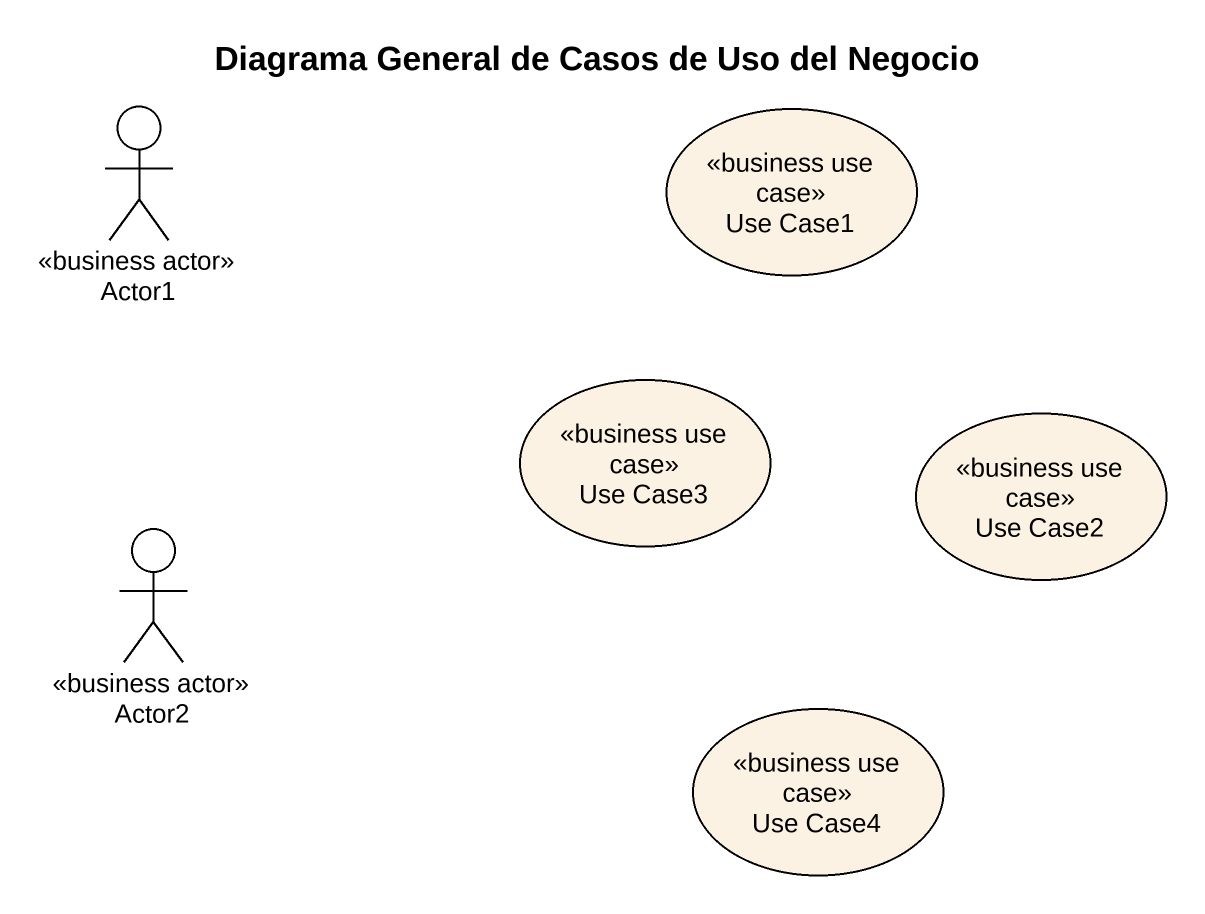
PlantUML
@startuml
title Diagrama General de Casos de Uso del Negocio
actor Actor1 <<business actor>>
usecase "Use Case1" as Use_Case1 <<business use case>>
usecase "Use Case3" as Use_Case3 <<business use case>>
usecase "Use Case2" as Use_Case2 <<business use case>>
actor Actor2 <<business actor>>
usecase "Use Case4" as Use_Case4 <<business use case>>
@enduml
